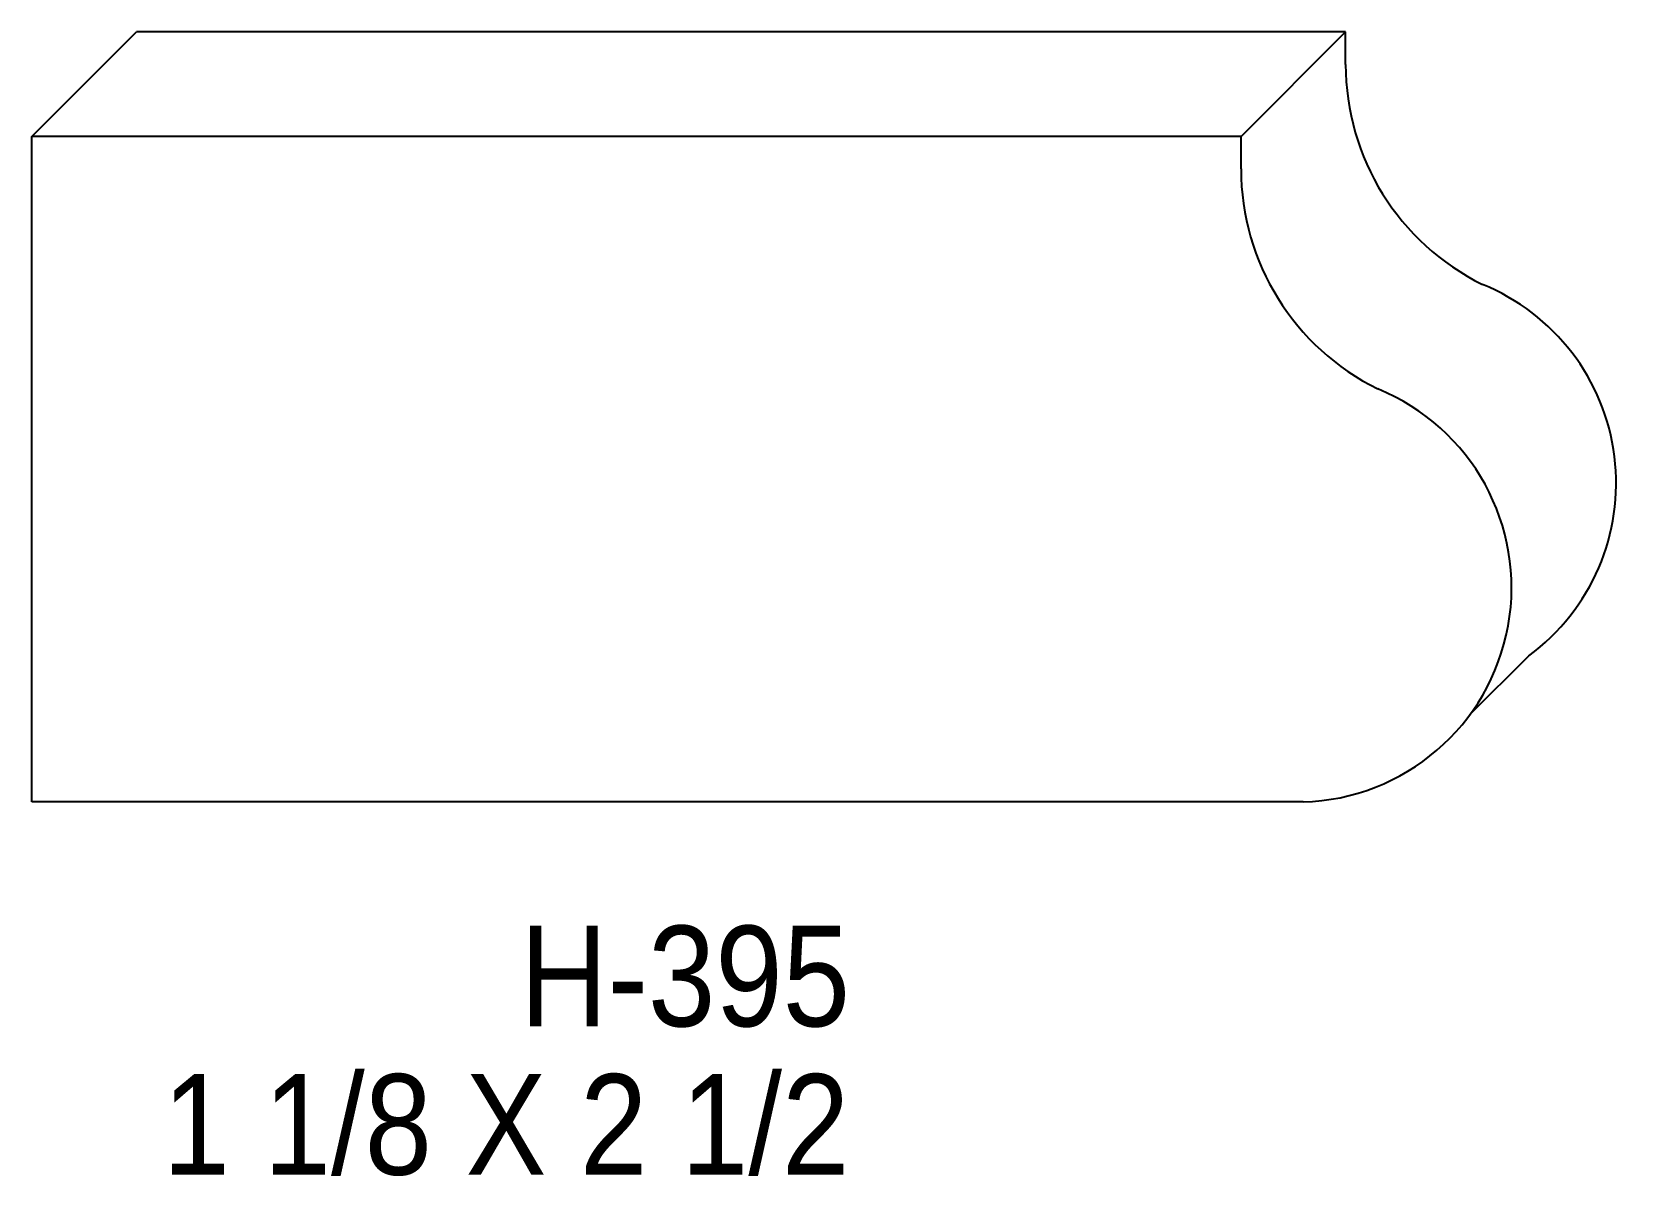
# Model space of a CAD drawing. Extents: x 72.1 to 74.79, y 162.59 to 164.53.
import ezdxf

# ---------------------------------------------------------------- set-up
doc = ezdxf.new("R2010")
doc.units = 0
doc.header["$LTSCALE"] = 5
doc.layers.add('PROFILE', color=7, linetype='CONTINUOUS')
doc.styles.add('TXT', font='TXT', dxfattribs={"height": 3.5})

msp = doc.modelspace()

# ---------------------------------------------------------------- linework, layer by layer
at = {"layer": 'PROFILE', "color": 1, "linetype": 'CONTINUOUS'}
for p, q in [((72.0958, 164.3515), (72.2725, 164.5282)), ((74.3152, 164.5282), (72.2725, 164.5282)), ((74.1385, 164.3515), (74.3152, 164.5282)), ((74.3152, 164.4732), (74.3152, 164.5282)), ((72.0958, 163.2268), (72.0958, 164.3515)), ((74.1385, 164.3515), (72.0958, 164.3515)), ((74.1385, 164.2965), (74.1385, 164.3515)), ((74.5252, 163.3744), (74.6245, 163.4737)), ((74.2432, 163.2268), (72.0958, 163.2268))]:
    msp.add_line(p, q, dxfattribs=at)
for centre, major_axis, start_param, end_param in [((74.7299, 164.4732), (0, 0.4147), 1.570796, -3.600472), ((74.5532, 164.2965), (0, 0.4147), 1.570796, -3.600472), ((74.4099, 163.7657), (0, 0.3623), -2.507882, -0.385672), ((74.2332, 163.589), (0, 0.3623), -3.113924, -0.385672)]:
    msp.add_ellipse(centre, major_axis=major_axis, ratio=1, start_param=start_param, end_param=end_param, dxfattribs=at)

# ---------------------------------------------------------------- texts
at = {"layer": 'PROFILE', "color": 1, "linetype": 'CONTINUOUS', "style": 'TXT', "width": 0.9}
for s, height, p in [('H-395', 0.16996, (72.9208, 162.8477)), ('1 1/8 X 2 1/2', 0.169956, (72.3168, 162.5969))]:
    msp.add_text(s, height=height, dxfattribs=at).set_placement(p)

doc.saveas('drawing.dxf')
